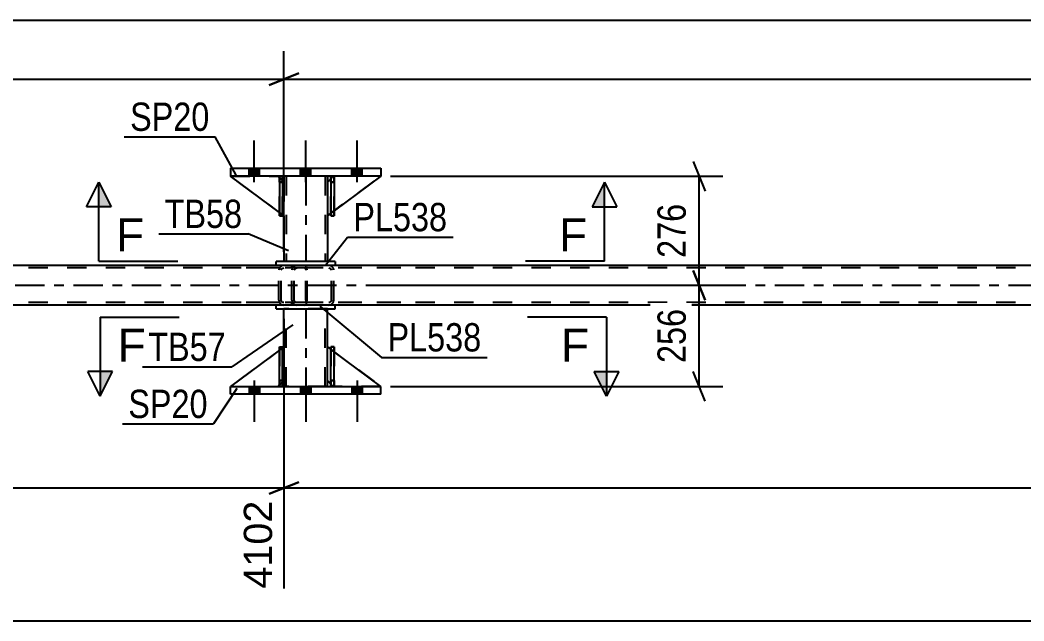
# Model space of a CAD drawing. Header units: millimetres. Extents: x 0 to 841, y 0 to 594.
# Drawn here: x 156.9 to 258.5, y 200.7 to 261.5 of the extents above; entities that cross this region are included whole.
import ezdxf

# ---------------------------------------------------------------- set-up
doc = ezdxf.new("R2010")
doc.units = ezdxf.units.MM
doc.linetypes.add('DXK_LINE_DOT2', pattern=[3.9198, 1.9599, -1.9599])
doc.linetypes.add('DXK_LINE_DOT3', pattern=[5.9187, 2.979, -0.9799, 0.9799, -0.9799])
doc.styles.add('Arial', font='ARIAL.TTF', dxfattribs={"height": 0.2})
doc.styles.add('Arial Narrow', font='ARIALN.TTF', dxfattribs={"height": 0.2})

# ---------------------------------------------------------------- blocks, each defined once
blk = doc.blocks.new('Bolt-318895945-3382 - 3225')
at = {"linetype": 'Continuous'}
for points in [[(180.08, 223.6), (181.12, 223.6), (181.12, 224.4), (180.08, 224.4)], [(180.08, 223.6), (181.12, 223.6), (181.12, 224.4), (180.08, 224.4)], [(180.08, 223.6), (181.12, 223.6), (181.12, 224.4), (180.08, 224.4)], [(185.28, 223.6), (186.32, 223.6), (186.32, 224.4), (185.28, 224.4)], [(185.28, 223.6), (186.32, 223.6), (186.32, 224.4), (185.28, 224.4)], [(190.48, 223.6), (191.52, 223.6), (191.52, 224.4), (190.48, 224.4)], [(190.48, 223.6), (191.52, 223.6), (191.52, 224.4), (190.48, 224.4)], [(190.48, 223.6), (191.52, 223.6), (191.52, 224.4), (190.48, 224.4)]]:
    blk.add_hatch(color=1, dxfattribs=at).paths.add_polyline_path(points)
at = {"color": 1, "linetype": 'Continuous'}
for p, q in [((180.6, 225), (180.6, 220.8)), ((180.6, 225), (180.6, 220.8)), ((180.6, 225), (180.6, 220.8)), ((185.8, 225), (185.8, 220.8)), ((185.8, 225), (185.8, 220.8)), ((191, 225), (191, 220.8)), ((191, 225), (191, 220.8)), ((191, 225), (191, 220.8)), ((180.08, 224.4), (180.08, 223.6)), ((180.08, 224.4), (180.08, 223.6)), ((180.08, 224.4), (180.08, 223.6)), ((181.12, 224.4), (181.12, 223.6)), ((181.12, 224.4), (181.12, 223.6)), ((181.12, 224.4), (181.12, 223.6)), ((185.28, 224.4), (185.28, 223.6)), ((185.28, 224.4), (185.28, 223.6)), ((186.32, 224.4), (186.32, 223.6)), ((186.32, 224.4), (186.32, 223.6)), ((190.48, 224.4), (190.48, 223.6)), ((190.48, 224.4), (190.48, 223.6)), ((190.48, 224.4), (190.48, 223.6)), ((191.52, 224.4), (191.52, 223.6)), ((191.52, 224.4), (191.52, 223.6)), ((191.52, 224.4), (191.52, 223.6))]:
    blk.add_line(p, q, dxfattribs=at)
blk = doc.blocks.new('Part-318895945-3293 - 3225')
at = {"color": 2, "linetype": 'Continuous'}
for p, q in [((188.35, 224.4), (188.35, 228.4)), ((188.35, 228.4), (188.67, 228.4)), ((188.67, 224.4), (188.67, 228.4)), ((188.35, 224.4), (188.35, 224.4)), ((188.67, 224.4), (188.35, 224.4))]:
    blk.add_line(p, q, dxfattribs=at)
at = {"color": 7, "linetype": 'DXK_LINE_DOT2'}
for p, q in [((188.35, 228.4), (188.35, 225)), ((188.67, 225), (188.67, 228.4)), ((188.35, 225), (188.35, 224.4)), ((188.35, 225), (188.67, 225)), ((188.67, 224.4), (188.67, 225)), ((188.35, 224.4), (188.35, 224.4)), ((188.35, 224.4), (188.35, 224.4)), ((188.67, 224.4), (188.67, 224.4))]:
    blk.add_line(p, q, dxfattribs=at)
blk = doc.blocks.new('Part-318895945-3355 - 3225')
at = {"color": 2, "linetype": 'Continuous'}
for p, q in [((178.2, 246.48), (178.2, 245.68)), ((178.2, 246.48), (193.4, 246.48)), ((193.4, 246.48), (193.4, 245.68)), ((193.4, 245.68), (178.2, 245.68))]:
    blk.add_line(p, q, dxfattribs=at)
blk = doc.blocks.new('Part-318895945-3368 - 3225')
at = {"color": 7, "linetype": 'DXK_LINE_DOT2'}
for p, q in [((188, 225), (188, 228.4)), ((188, 228.4), (193.4, 224.4)), ((188.6, 224.4), (188, 225)), ((193.4, 224.4), (188.6, 224.4))]:
    blk.add_line(p, q, dxfattribs=at)
blk = doc.blocks.new('Part-318895945-3270 - 3225')
at = {"color": 2, "linetype": 'Continuous'}
for p, q in [((183.6, 228.4), (183.6, 232.24)), ((188, 228.4), (188, 232.24)), ((183.6, 224.4), (183.6, 225)), ((188, 224.4), (188, 225))]:
    blk.add_line(p, q, dxfattribs=at)
at = {"color": 7, "linetype": 'DXK_LINE_DOT2'}
for p, q in [((188, 232.24), (183.6, 232.24)), ((183.84, 224.4), (183.84, 232.24)), ((187.76, 224.4), (187.76, 232.24)), ((183.6, 225), (183.6, 228.4)), ((188, 225), (188, 228.4)), ((188, 224.4), (183.6, 224.4))]:
    blk.add_line(p, q, dxfattribs=at)
at = {"color": 7, "linetype": 'DXK_LINE_DOT3'}
blk.add_line((185.8, 232.24), (185.8, 224.4), dxfattribs=at)
blk = doc.blocks.new('Part-318895945-3275 - 3225')
at = {"color": 2, "linetype": 'Continuous'}
for p, q in [((188.8, 232.64), (182.8, 232.64)), ((182.8, 232.24), (182.8, 232.64)), ((182.8, 232.24), (188.8, 232.24)), ((188.8, 232.24), (188.8, 232.64))]:
    blk.add_line(p, q, dxfattribs=at)
blk = doc.blocks.new('Part-318895945-3367 - 3225')
at = {"color": 7, "linetype": 'DXK_LINE_DOT2'}
for p, q in [((188.35, 245.08), (188.35, 245.68)), ((188.35, 245.68), (188.35, 245.68)), ((188.35, 245.68), (188.35, 241.68)), ((188.35, 245.68), (188.67, 245.68)), ((188.35, 241.68), (188.35, 245.08)), ((188.35, 245.08), (188.67, 245.08)), ((188.67, 245.68), (188.67, 245.08)), ((188.67, 241.68), (188.67, 245.68)), ((188.67, 245.08), (188.67, 241.68)), ((188.35, 241.68), (188.67, 241.68))]:
    blk.add_line(p, q, dxfattribs=at)
blk = doc.blocks.new('Part-318895945-3288 - 3225')
at = {"color": 7, "linetype": 'DXK_LINE_DOT2'}
for p, q in [((188.6, 245.68), (188, 245.08)), ((188, 241.68), (193.4, 245.68)), ((188, 245.08), (188, 241.68)), ((193.4, 245.68), (188.6, 245.68))]:
    blk.add_line(p, q, dxfattribs=at)
blk = doc.blocks.new('Part-318895945-3289 - 3225')
at = {"color": 2, "linetype": 'Continuous'}
for p, q in [((188.35, 245.43), (188, 245.08)), ((188, 245.08), (188, 241.68)), ((193.4, 245.68), (188.67, 242.18)), ((188, 241.68), (188.35, 241.94))]:
    blk.add_line(p, q, dxfattribs=at)
at = {"color": 7, "linetype": 'DXK_LINE_DOT2'}
for p, q in [((188.6, 245.68), (188.35, 245.43)), ((193.4, 245.68), (188.6, 245.68)), ((193.4, 245.68), (193.4, 245.68)), ((193.4, 245.68), (193.4, 245.68)), ((188.67, 242.18), (188.35, 241.94))]:
    blk.add_line(p, q, dxfattribs=at)
blk = doc.blocks.new('Part-318895945-3361 - 3225')
at = {"color": 2, "linetype": 'Continuous'}
for p, q in [((188.8, 237.04), (182.8, 237.04)), ((182.8, 236.64), (182.8, 237.04)), ((188.8, 237.04), (188.8, 236.64)), ((188.8, 236.64), (182.8, 236.64))]:
    blk.add_line(p, q, dxfattribs=at)
blk = doc.blocks.new('Part-318895945-3302 - 3225')
at = {"color": 7, "linetype": 'DXK_LINE_DOT2'}
for p, q in [((188.67, 228.4), (188.35, 228.4)), ((188.35, 225), (188.35, 228.4)), ((188.35, 228.4), (188.35, 224.4)), ((188.67, 228.4), (188.67, 225)), ((188.67, 224.4), (188.67, 228.4)), ((188.67, 225), (188.35, 225)), ((188.35, 224.4), (188.35, 225)), ((188.67, 225), (188.67, 224.4)), ((188.67, 224.4), (188.35, 224.4)), ((188.67, 224.4), (188.67, 224.4))]:
    blk.add_line(p, q, dxfattribs=at)
blk = doc.blocks.new('Part-318895945-3305 - 3225')
at = {"color": 7, "linetype": 'DXK_LINE_DOT2'}
for p, q in [((184.44, 236.34), (184.4, 236.16)), ((184.4, 233.12), (184.4, 236.16)), ((184.65, 236.16), (184.67, 236.25)), ((184.65, 233.12), (184.65, 236.16)), ((184.67, 236.25), (184.73, 236.33)), ((184.91, 236.64), (184.71, 236.6)), ((184.73, 236.33), (184.81, 236.38)), ((184.81, 236.38), (184.91, 236.4)), ((195.42, 236.64), (184.91, 236.64)), ((195.42, 236.4), (184.91, 236.4)), ((188.34, 236.6), (188.14, 236.64)), ((188.14, 236.4), (188.24, 236.38)), ((188.24, 236.38), (188.32, 236.33)), ((188.32, 236.33), (188.38, 236.25)), ((188.38, 236.25), (188.4, 236.16)), ((188.4, 233.12), (188.4, 236.16)), ((188.65, 236.16), (188.62, 236.34)), ((188.65, 233.12), (188.65, 236.16)), ((184.4, 233.12), (184.44, 232.93)), ((184.67, 233.02), (184.65, 233.12)), ((184.73, 232.95), (184.67, 233.02)), ((184.81, 232.89), (184.73, 232.95)), ((184.91, 232.88), (184.81, 232.89)), ((195.42, 232.88), (184.91, 232.88)), ((188.24, 232.89), (188.14, 232.88)), ((188.32, 232.95), (188.24, 232.89)), ((188.38, 233.02), (188.32, 232.95)), ((188.4, 233.12), (188.38, 233.02)), ((188.62, 232.93), (188.65, 233.12)), ((184.71, 232.67), (184.91, 232.64)), ((195.42, 232.64), (184.91, 232.64)), ((188.14, 232.64), (188.34, 232.67))]:
    blk.add_line(p, q, dxfattribs=at)
for centre, start, end in [((184.89, 236.13), 110.7583, 155.68), ((188.16, 236.13), 24.32, 69.2417), ((184.89, 233.14), 204.32, 249.2417), ((188.16, 233.14), 290.7583, 335.68)]:
    blk.add_arc(centre, 0.496, start, end, dxfattribs=at)
blk = doc.blocks.new('Part-318895945-3377 - 3225')
at = {"color": 2, "linetype": 'Continuous'}
for p, q in [((183.6, 245.68), (183.6, 245.08)), ((188, 245.68), (188, 245.08)), ((183.6, 241.68), (183.6, 237.04)), ((188, 241.68), (188, 237.04))]:
    blk.add_line(p, q, dxfattribs=at)
at = {"color": 7, "linetype": 'DXK_LINE_DOT2'}
for p, q in [((188, 245.68), (183.6, 245.68)), ((183.6, 245.08), (183.6, 241.68)), ((183.84, 245.68), (183.84, 237.04)), ((187.76, 245.68), (187.76, 237.04)), ((188, 245.08), (188, 241.68)), ((188, 237.04), (183.6, 237.04))]:
    blk.add_line(p, q, dxfattribs=at)
at = {"color": 7, "linetype": 'DXK_LINE_DOT3'}
blk.add_line((185.8, 245.68), (185.8, 237.04), dxfattribs=at)
blk = doc.blocks.new('Part-318895945-3310 - 3225')
at = {"color": 2, "linetype": 'Continuous'}
for p, q in [((178.2, 223.6), (178.2, 224.4)), ((178.2, 224.4), (193.4, 224.4)), ((193.4, 223.6), (193.4, 224.4)), ((193.4, 223.6), (178.2, 223.6))]:
    blk.add_line(p, q, dxfattribs=at)
blk = doc.blocks.new('Part-318895945-3424 - 3225')
at = {"color": 7, "linetype": 'DXK_LINE_DOT2'}
for p, q in [((183.15, 245.08), (183.15, 245.68)), ((183.15, 245.68), (183.15, 245.68)), ((183.15, 245.68), (183.15, 241.68)), ((183.15, 245.68), (183.47, 245.68)), ((183.15, 241.68), (183.15, 245.08)), ((183.15, 245.08), (183.47, 245.08)), ((183.47, 245.68), (183.47, 245.08)), ((183.47, 241.68), (183.47, 245.68)), ((183.47, 245.08), (183.47, 241.68)), ((183.15, 241.68), (183.47, 241.68))]:
    blk.add_line(p, q, dxfattribs=at)
blk = doc.blocks.new('Part-318895945-3344 - 3225')
at = {"color": 2, "linetype": 'Continuous'}
for p, q in [((183.15, 224.4), (183.15, 228.4)), ((183.15, 228.4), (183.47, 228.4)), ((183.47, 224.4), (183.47, 228.4)), ((183.15, 224.4), (183.15, 224.4)), ((183.47, 224.4), (183.15, 224.4))]:
    blk.add_line(p, q, dxfattribs=at)
at = {"color": 7, "linetype": 'DXK_LINE_DOT2'}
for p, q in [((183.15, 228.4), (183.15, 225)), ((183.47, 225), (183.47, 228.4)), ((183.15, 225), (183.15, 224.4)), ((183.15, 225), (183.47, 225)), ((183.47, 224.4), (183.47, 225)), ((183.15, 224.4), (183.15, 224.4)), ((183.15, 224.4), (183.15, 224.4)), ((183.47, 224.4), (183.47, 224.4))]:
    blk.add_line(p, q, dxfattribs=at)
blk = doc.blocks.new('Part-318895945-3366 - 3225')
at = {"color": 2, "linetype": 'Continuous'}
for p, q in [((182.8, 236.64), (91.26, 236.64)), ((523.34, 236.64), (188.8, 236.64)), ((182.8, 232.64), (91.26, 232.64)), ((353.07, 232.64), (188.8, 232.64))]:
    blk.add_line(p, q, dxfattribs=at)
at = {"color": 7, "linetype": 'DXK_LINE_DOT2'}
for p, q in [((665.33, 236.4), (91.26, 236.4)), ((188.8, 236.64), (182.8, 236.64)), ((665.33, 232.88), (91.26, 232.88)), ((188.8, 232.64), (182.8, 232.64))]:
    blk.add_line(p, q, dxfattribs=at)
at = {"color": 7, "linetype": 'DXK_LINE_DOT3'}
blk.add_line((91.26, 234.64), (665.33, 234.64), dxfattribs=at)
blk = doc.blocks.new('Part-318895945-3369 - 3225')
at = {"color": 2, "linetype": 'Continuous'}
for p, q in [((188, 225), (188, 228.4)), ((188, 228.4), (188.35, 228.13)), ((193.4, 224.4), (188.67, 227.9)), ((188.35, 224.64), (188, 225))]:
    blk.add_line(p, q, dxfattribs=at)
at = {"color": 7, "linetype": 'DXK_LINE_DOT2'}
for p, q in [((188.67, 227.9), (188.35, 228.13)), ((188.35, 224.64), (188.6, 224.4)), ((188.6, 224.4), (193.4, 224.4))]:
    blk.add_line(p, q, dxfattribs=at)
blk = doc.blocks.new('Part-318895945-3406 - 3225')
at = {"color": 2, "linetype": 'Continuous'}
for p, q in [((188.67, 245.68), (188.35, 245.68)), ((188.35, 245.68), (188.35, 241.68)), ((188.67, 245.68), (188.67, 245.68)), ((188.67, 245.68), (188.67, 241.68)), ((188.67, 241.68), (188.35, 241.68))]:
    blk.add_line(p, q, dxfattribs=at)
at = {"color": 7, "linetype": 'DXK_LINE_DOT2'}
for p, q in [((188.35, 245.68), (188.35, 245.08)), ((188.35, 245.68), (188.35, 245.68)), ((188.67, 245.08), (188.35, 245.08)), ((188.35, 245.08), (188.35, 241.68)), ((188.67, 245.08), (188.67, 245.68)), ((188.67, 245.68), (188.67, 245.68)), ((188.67, 241.68), (188.67, 245.08))]:
    blk.add_line(p, q, dxfattribs=at)
blk = doc.blocks.new('Part-318895945-3407 - 3225')
at = {"color": 7, "linetype": 'DXK_LINE_DOT2'}
for p, q in [((183.6, 228.4), (178.2, 224.4)), ((183.6, 225), (183.6, 228.4)), ((183.6, 228.4), (183.6, 225)), ((183, 224.4), (183.6, 225)), ((183.6, 225), (183, 224.4)), ((183.6, 225), (183.6, 225)), ((178.2, 224.4), (183, 224.4))]:
    blk.add_line(p, q, dxfattribs=at)
blk = doc.blocks.new('Part-318895945-3408 - 3225')
at = {"color": 2, "linetype": 'Continuous'}
for p, q in [((183.15, 228.06), (178.2, 224.4)), ((183.6, 228.4), (183.47, 228.3)), ((183.6, 225), (183.6, 228.4)), ((183.6, 225), (183.47, 224.87)), ((183.6, 225), (183.6, 225)), ((183.15, 224.55), (183, 224.4))]:
    blk.add_line(p, q, dxfattribs=at)
at = {"color": 7, "linetype": 'DXK_LINE_DOT2'}
for p, q in [((183.47, 228.3), (183.15, 228.06)), ((183.6, 225), (183.6, 228.4)), ((183.6, 225), (183, 224.4)), ((183.47, 224.87), (183.15, 224.55)), ((178.2, 224.4), (178.2, 224.4)), ((178.2, 224.4), (183, 224.4))]:
    blk.add_line(p, q, dxfattribs=at)
blk = doc.blocks.new('Part-318895945-3409 - 3225')
at = {"color": 7, "linetype": 'DXK_LINE_DOT2'}
for p, q in [((183.15, 228.4), (183.47, 228.4)), ((183.15, 225), (183.15, 228.4)), ((183.15, 228.4), (183.15, 224.4)), ((183.47, 228.4), (183.47, 225)), ((183.47, 224.4), (183.47, 228.3)), ((183.47, 225), (183.15, 225)), ((183.15, 224.4), (183.15, 225)), ((183.47, 225), (183.47, 224.4)), ((183.47, 224.4), (183.15, 224.4)), ((183.47, 224.4), (183.47, 224.4))]:
    blk.add_line(p, q, dxfattribs=at)
blk = doc.blocks.new('Bolt-318895945-3415 - 3225')
at = {"linetype": 'Continuous'}
for points in [[(181.12, 246.48), (180.08, 246.48), (180.08, 245.68), (181.12, 245.68)], [(181.12, 246.48), (180.08, 246.48), (180.08, 245.68), (181.12, 245.68)], [(181.12, 246.48), (180.08, 246.48), (180.08, 245.68), (181.12, 245.68)], [(186.32, 246.48), (185.28, 246.48), (185.28, 245.68), (186.32, 245.68)], [(186.32, 246.48), (185.28, 246.48), (185.28, 245.68), (186.32, 245.68)], [(191.52, 246.48), (190.48, 246.48), (190.48, 245.68), (191.52, 245.68)], [(191.52, 246.48), (190.48, 246.48), (190.48, 245.68), (191.52, 245.68)], [(191.52, 246.48), (190.48, 246.48), (190.48, 245.68), (191.52, 245.68)]]:
    blk.add_hatch(color=1, dxfattribs=at).paths.add_polyline_path(points)
at = {"color": 1, "linetype": 'Continuous'}
for p, q in [((180.6, 245.08), (180.6, 249.28)), ((180.6, 245.08), (180.6, 249.28)), ((180.6, 245.08), (180.6, 249.28)), ((185.8, 245.08), (185.8, 249.28)), ((185.8, 245.08), (185.8, 249.28)), ((191, 245.08), (191, 249.28)), ((191, 245.08), (191, 249.28)), ((191, 245.08), (191, 249.28)), ((180.08, 245.68), (180.08, 246.48)), ((180.08, 245.68), (180.08, 246.48)), ((180.08, 245.68), (180.08, 246.48)), ((181.12, 245.68), (181.12, 246.48)), ((181.12, 245.68), (181.12, 246.48)), ((181.12, 245.68), (181.12, 246.48)), ((185.28, 245.68), (185.28, 246.48)), ((185.28, 245.68), (185.28, 246.48)), ((186.32, 245.68), (186.32, 246.48)), ((186.32, 245.68), (186.32, 246.48)), ((190.48, 245.68), (190.48, 246.48)), ((190.48, 245.68), (190.48, 246.48)), ((190.48, 245.68), (190.48, 246.48)), ((191.52, 245.68), (191.52, 246.48)), ((191.52, 245.68), (191.52, 246.48)), ((191.52, 245.68), (191.52, 246.48))]:
    blk.add_line(p, q, dxfattribs=at)
blk = doc.blocks.new('Part-318895945-3423 - 3225')
at = {"color": 2, "linetype": 'Continuous'}
for p, q in [((183.15, 242.01), (178.2, 245.68)), ((183.15, 245.52), (183, 245.68)), ((183.6, 245.08), (183.47, 245.2)), ((183.6, 245.08), (183.6, 245.08)), ((183.6, 241.68), (183.6, 245.08)), ((183.47, 241.77), (183.6, 241.68)), ((183.6, 241.68), (183.6, 241.68))]:
    blk.add_line(p, q, dxfattribs=at)
at = {"color": 7, "linetype": 'DXK_LINE_DOT2'}
for p, q in [((183, 245.68), (178.2, 245.68)), ((178.2, 245.68), (178.2, 245.68)), ((183, 245.68), (183.6, 245.08)), ((183.47, 245.2), (183.15, 245.52)), ((183.6, 245.08), (183.6, 241.68)), ((183.47, 241.77), (183.15, 242.01))]:
    blk.add_line(p, q, dxfattribs=at)
blk = doc.blocks.new('Part-318895945-3435 - 3225')
at = {"color": 2, "linetype": 'Continuous'}
for p, q in [((183.47, 245.68), (183.15, 245.68)), ((183.15, 245.68), (183.15, 241.68)), ((183.47, 245.68), (183.47, 245.68)), ((183.47, 245.68), (183.47, 241.68)), ((183.47, 241.68), (183.15, 241.68))]:
    blk.add_line(p, q, dxfattribs=at)
at = {"color": 7, "linetype": 'DXK_LINE_DOT2'}
for p, q in [((183.15, 245.68), (183.15, 245.08)), ((183.15, 245.68), (183.15, 245.68)), ((183.47, 245.08), (183.15, 245.08)), ((183.15, 245.08), (183.15, 241.68)), ((183.47, 245.08), (183.47, 245.68)), ((183.47, 245.68), (183.47, 245.68)), ((183.47, 241.68), (183.47, 245.08))]:
    blk.add_line(p, q, dxfattribs=at)
blk = doc.blocks.new('Part-318895945-3453 - 3225')
at = {"color": 7, "linetype": 'DXK_LINE_DOT2'}
for p, q in [((185.67, 236.64), (177.35, 236.64)), ((185.67, 236.4), (177.35, 236.4)), ((183.12, 236.34), (183.08, 236.16)), ((183.08, 233.12), (183.08, 236.16)), ((183.33, 236.16), (183.35, 236.25)), ((183.33, 233.12), (183.33, 236.16)), ((183.35, 236.25), (183.4, 236.33)), ((183.58, 236.64), (183.39, 236.6)), ((183.4, 236.33), (183.49, 236.38)), ((183.49, 236.38), (183.58, 236.4)), ((184.4, 236.4), (184.4, 236.64)), ((185.78, 236.6), (185.67, 236.64)), ((185.67, 236.4), (185.73, 236.38)), ((185.73, 236.38), (185.77, 236.33)), ((185.77, 236.33), (185.8, 236.25)), ((185.87, 236.5), (185.78, 236.6)), ((185.8, 236.25), (185.81, 236.16)), ((185.81, 233.12), (185.81, 236.16)), ((185.92, 236.34), (185.87, 236.5)), ((185.94, 236.16), (185.92, 236.34)), ((185.94, 233.12), (185.94, 236.16)), ((185.67, 232.88), (177.35, 232.88)), ((183.08, 233.12), (183.12, 232.93)), ((183.35, 233.02), (183.33, 233.12)), ((183.4, 232.95), (183.35, 233.02)), ((183.49, 232.89), (183.4, 232.95)), ((183.58, 232.88), (183.49, 232.89)), ((184.4, 232.67), (184.4, 232.88)), ((185.73, 232.89), (185.67, 232.88)), ((185.77, 232.95), (185.73, 232.89)), ((185.8, 233.02), (185.77, 232.95)), ((185.81, 233.12), (185.8, 233.02)), ((185.87, 232.78), (185.92, 232.93)), ((185.92, 232.93), (185.94, 233.12)), ((185.67, 232.64), (177.35, 232.64)), ((183.39, 232.67), (183.58, 232.64)), ((184.4, 232.64), (184.4, 232.67)), ((185.67, 232.64), (185.78, 232.67)), ((185.78, 232.67), (185.87, 232.78))]:
    blk.add_line(p, q, dxfattribs=at)
for centre, start, end in [((183.57, 236.14), 111.1941, 156.1506), ((183.57, 233.13), 203.8494, 248.8059)]:
    blk.add_arc(centre, 0.492, start, end, dxfattribs=at)
blk = doc.blocks.new('Part-318895945-3462 - 3225')
at = {"color": 7, "linetype": 'DXK_LINE_DOT2'}
for p, q in [((183.6, 241.68), (178.2, 245.68)), ((178.2, 245.68), (183, 245.68)), ((183, 245.68), (183.6, 245.08)), ((183.6, 245.08), (183, 245.68)), ((183.6, 245.08), (183.6, 241.68)), ((183.6, 245.08), (183.6, 245.08)), ((183.6, 245.08), (183.6, 241.68))]:
    blk.add_line(p, q, dxfattribs=at)
blk = doc.blocks.new('StraightDimension-318895945-3468 - 3225')
at = {"color": 7, "linetype": 'Continuous'}
for p, q in [((225.04, 247.18), (226.24, 244.18)), ((194.4, 245.68), (228.04, 245.68)), ((225.64, 234.64), (225.64, 245.68)), ((226.24, 233.14), (225.04, 236.14)), ((194.4, 234.64), (228.04, 234.64))]:
    blk.add_line(p, q, dxfattribs=at)
at = {"color": 0}
blk.add_wipeout([(224.89, 243.5), (220.69, 243.5), (220.69, 236.81), (224.89, 236.81)], dxfattribs=at)
at = {"color": 3, "style": 'Arial Narrow'}
blk.add_text('276', height=2.863, rotation=90.0002, dxfattribs=at).set_placement((224.29, 237.41))
blk = doc.blocks.new('StraightDimension-318895945-3496 - 3225')
at = {"color": 7, "linetype": 'Continuous'}
for p, q in [((225.04, 236.14), (226.24, 233.14)), ((194.4, 234.64), (228.04, 234.64)), ((225.64, 224.4), (225.64, 234.64)), ((226.24, 222.9), (225.04, 225.9)), ((194.4, 224.4), (228.04, 224.4))]:
    blk.add_line(p, q, dxfattribs=at)
at = {"color": 0}
blk.add_wipeout([(224.89, 232.86), (220.69, 232.86), (220.69, 226.17), (224.89, 226.17)], dxfattribs=at)
at = {"color": 3, "style": 'Arial Narrow'}
blk.add_text('256', height=2.863, rotation=90.0002, dxfattribs=at).set_placement((224.29, 226.77))
blk = doc.blocks.new('StraightDimension-318895945-3535 - 3225')
at = {"color": 7, "linetype": 'Continuous'}
blk.add_line((82.64, 261.48), (673.95, 261.48), dxfattribs=at)
blk = doc.blocks.new('StraightDimension-318895945-3573 - 3225')
at = {"color": 7, "linetype": 'Continuous'}
for p, q in [((183.6, 238.04), (183.6, 258.35)), ((82, 255.5), (183.6, 255.5)), ((182.1, 254.9), (185.1, 256.1))]:
    blk.add_line(p, q, dxfattribs=at)
blk = doc.blocks.new('StraightDimension-318895945-3589 - 3225')
at = {"color": 7, "linetype": 'Continuous'}
for p, q in [((183.6, 238.04), (183.6, 258.35)), ((185.1, 256.1), (182.1, 254.9)), ((183.6, 255.5), (353.87, 255.5))]:
    blk.add_line(p, q, dxfattribs=at)
blk = doc.blocks.new('StraightDimension-318895945-3645 - 3225')
at = {"color": 7, "linetype": 'Continuous'}
for p, q in [((183.6, 231.24), (183.6, 203.93)), ((185.1, 214.72), (182.1, 213.52)), ((183.6, 214.12), (353.87, 214.12))]:
    blk.add_line(p, q, dxfattribs=at)
blk = doc.blocks.new('StraightDimension-318895945-3655 - 3225')
at = {"color": 7, "linetype": 'Continuous'}
for p, q in [((183.6, 231.24), (183.6, 203.93)), ((182.1, 213.52), (185.1, 214.72)), ((82.64, 214.12), (183.6, 214.12))]:
    blk.add_line(p, q, dxfattribs=at)
at = {"color": 0, "linetype": 'Continuous'}
blk.add_wipeout([(183, 213.42), (178.8, 213.42), (178.8, 203.33), (183, 203.33)], dxfattribs=at)
at = {"color": 3, "linetype": 'Continuous', "style": 'Arial'}
blk.add_text('4102', height=2.865, rotation=90.0002, dxfattribs=at).set_placement((182.4, 203.93))
blk = doc.blocks.new('StraightDimension-318895945-3666 - 3225')
at = {"color": 7, "linetype": 'Continuous'}
blk.add_line((82, 200.66), (674.59, 200.66), dxfattribs=at)
blk = doc.blocks.new('Mark-318895945-3266 - 3225')
at = {"color": 30, "linetype": 'Continuous'}
for p in [(184.49, 230.65), (169.26, 226.37)]:
    blk.add_line(p, (178.32, 226.37), dxfattribs=at)
at = {"color": 0}
blk.add_wipeout([(177.72, 226.97), (177.72, 229.97), (169.86, 229.97), (169.86, 226.97)], dxfattribs=at)
blk.add_wipeout([(177.72, 226.97), (177.72, 229.97), (169.86, 229.97), (169.86, 226.97)], dxfattribs=at)
at = {"color": 3, "style": 'Arial Narrow'}
blk.add_text('TB57', height=2.863, dxfattribs=at).set_placement((169.86, 226.97))
blk = doc.blocks.new('Mark-318895945-3271 - 3225')
at = {"color": 30, "linetype": 'Continuous'}
for p, q in [((187.22, 232.54), (193.49, 227.34)), ((193.49, 227.34), (204.19, 227.34))]:
    blk.add_line(p, q, dxfattribs=at)
at = {"color": 0}
blk.add_wipeout([(203.59, 227.94), (203.59, 230.94), (194.09, 230.94), (194.09, 227.94)], dxfattribs=at)
blk.add_wipeout([(203.59, 227.94), (203.59, 230.94), (194.09, 230.94), (194.09, 227.94)], dxfattribs=at)
at = {"color": 3, "style": 'Arial Narrow'}
blk.add_text('PL538', height=2.863, dxfattribs=at).set_placement((194.09, 227.94))
blk = doc.blocks.new('Mark-318895945-3373 - 3225')
at = {"color": 30, "linetype": 'Continuous'}
for p in [(170.92, 239.84), (184.05, 238.12)]:
    blk.add_line(p, (179.98, 239.84), dxfattribs=at)
at = {"color": 0}
blk.add_wipeout([(179.38, 240.44), (179.38, 243.44), (171.52, 243.44), (171.52, 240.44)], dxfattribs=at)
blk.add_wipeout([(179.38, 240.44), (179.38, 243.44), (171.52, 243.44), (171.52, 240.44)], dxfattribs=at)
at = {"color": 3, "style": 'Arial Narrow'}
blk.add_text('TB58', height=2.863, dxfattribs=at).set_placement((171.52, 240.44))
blk = doc.blocks.new('Mark-318895945-3306 - 3225')
at = {"color": 30, "linetype": 'Continuous'}
for p in [(178.84, 224.18), (167.24, 220.6)]:
    blk.add_line(p, (176.48, 220.6), dxfattribs=at)
at = {"color": 0}
blk.add_wipeout([(175.88, 221.2), (175.88, 224.2), (167.84, 224.2), (167.84, 221.2)], dxfattribs=at)
blk.add_wipeout([(175.88, 221.2), (175.88, 224.2), (167.84, 224.2), (167.84, 221.2)], dxfattribs=at)
at = {"color": 3, "style": 'Arial Narrow'}
blk.add_text('SP20', height=2.863, dxfattribs=at).set_placement((167.84, 221.2))
blk = doc.blocks.new('Mark-318895945-3351 - 3225')
at = {"color": 30, "linetype": 'Continuous'}
for p in [(167.42, 249.67), (178.76, 245.79)]:
    blk.add_line(p, (176.65, 249.67), dxfattribs=at)
at = {"color": 0}
blk.add_wipeout([(176.05, 250.27), (176.05, 253.27), (168.02, 253.27), (168.02, 250.27)], dxfattribs=at)
blk.add_wipeout([(176.05, 250.27), (176.05, 253.27), (168.02, 253.27), (168.02, 250.27)], dxfattribs=at)
at = {"color": 3, "style": 'Arial Narrow'}
blk.add_text('SP20', height=2.863, dxfattribs=at).set_placement((168.02, 250.27))
blk = doc.blocks.new('Mark-318895945-3357 - 3225')
at = {"color": 30, "linetype": 'Continuous'}
for p, q in [((187.82, 236.68), (190.03, 239.51)), ((190.03, 239.51), (200.73, 239.51))]:
    blk.add_line(p, q, dxfattribs=at)
at = {"color": 0}
blk.add_wipeout([(200.13, 240.11), (200.13, 243.11), (190.63, 243.11), (190.63, 240.11)], dxfattribs=at)
blk.add_wipeout([(200.13, 240.11), (200.13, 243.11), (190.63, 243.11), (190.63, 240.11)], dxfattribs=at)
at = {"color": 3, "style": 'Arial Narrow'}
blk.add_text('PL538', height=2.863, dxfattribs=at).set_placement((190.63, 240.11))
blk = doc.blocks.new('SectionMark-318895945-3699 - 3225')
at = {"linetype": 'Continuous'}
for points in [[(166.1, 242.57), (164.85, 242.57), (164.85, 245.07)], [(216.06, 242.57), (214.81, 242.57), (216.06, 245.07)]]:
    blk.add_hatch(color=6, dxfattribs=at).paths.add_polyline_path(points)
at = {"color": 6, "linetype": 'Continuous'}
for p, q in [((163.6, 242.57), (164.85, 245.07)), ((164.85, 237.07), (164.85, 245.07)), ((164.85, 245.07), (166.1, 242.57)), ((216.06, 245.07), (214.81, 242.57)), ((216.06, 237.07), (216.06, 245.07)), ((216.06, 245.07), (217.31, 242.57)), ((166.1, 242.57), (163.6, 242.57)), ((214.81, 242.57), (217.31, 242.57)), ((164.85, 237.07), (172.85, 237.07)), ((216.06, 237.07), (208.06, 237.07))]:
    blk.add_line(p, q, dxfattribs=at)
at = {"color": 0, "linetype": 'Continuous'}
for points in [[(169.45, 238.07), (169.45, 241.57), (166.6, 241.57), (166.6, 238.07)], [(214.31, 238.07), (214.31, 241.57), (211.46, 241.57), (211.46, 238.07)]]:
    blk.add_wipeout(points, dxfattribs=at)
at = {"color": 3, "linetype": 'Continuous', "style": 'Arial'}
for p in [(166.6, 238.07), (211.46, 238.07)]:
    blk.add_text('F', height=3.34, dxfattribs=at).set_placement(p)
blk = doc.blocks.new('SectionMark-318895945-3707 - 3225')
at = {"linetype": 'Continuous'}
for points in [[(165, 225.9), (166.25, 225.9), (165, 223.4)], [(215, 225.9), (216.25, 225.9), (216.25, 223.4)]]:
    blk.add_hatch(color=6, dxfattribs=at).paths.add_polyline_path(points)
at = {"color": 6, "linetype": 'Continuous'}
for p, q in [((165, 231.4), (173, 231.4)), ((165, 231.4), (165, 223.4)), ((216.25, 231.4), (208.25, 231.4)), ((216.25, 231.4), (216.25, 223.4)), ((165, 223.4), (163.75, 225.9)), ((166.25, 225.9), (163.75, 225.9)), ((165, 223.4), (166.25, 225.9)), ((215, 225.9), (217.5, 225.9)), ((216.25, 223.4), (215, 225.9)), ((217.5, 225.9), (216.25, 223.4))]:
    blk.add_line(p, q, dxfattribs=at)
at = {"color": 0, "linetype": 'Continuous'}
for points in [[(169.6, 226.9), (169.6, 230.4), (166.75, 230.4), (166.75, 226.9)], [(214.5, 226.9), (214.5, 230.4), (211.65, 230.4), (211.65, 226.9)]]:
    blk.add_wipeout(points, dxfattribs=at)
at = {"color": 3, "linetype": 'Continuous', "style": 'Arial'}
for p in [(166.75, 226.9), (211.65, 226.9)]:
    blk.add_text('F', height=3.34, dxfattribs=at).set_placement(p)

msp = doc.modelspace()

# ---------------------------------------------------------------- block references
for name in ['Bolt-318895945-3415 - 3225', 'Part-318895945-3355 - 3225', 'Part-318895945-3423 - 3225', 'Part-318895945-3462 - 3225', 'Part-318895945-3424 - 3225', 'Part-318895945-3435 - 3225', 'Part-318895945-3377 - 3225', 'Part-318895945-3288 - 3225', 'Part-318895945-3289 - 3225', 'Part-318895945-3367 - 3225', 'Part-318895945-3406 - 3225', 'Part-318895945-3361 - 3225', 'Part-318895945-3366 - 3225', 'Part-318895945-3453 - 3225', 'Part-318895945-3305 - 3225', 'Part-318895945-3275 - 3225', 'Part-318895945-3270 - 3225', 'Part-318895945-3407 - 3225', 'Part-318895945-3408 - 3225', 'Part-318895945-3344 - 3225', 'Part-318895945-3409 - 3225', 'Part-318895945-3368 - 3225', 'Part-318895945-3369 - 3225', 'Part-318895945-3293 - 3225', 'Part-318895945-3302 - 3225', 'Bolt-318895945-3382 - 3225', 'Part-318895945-3310 - 3225']:
    msp.add_blockref(name, (0, 0))

# ---------------------------------------------------------------- next in the draw order: block references
msp.add_blockref('StraightDimension-318895945-3468 - 3225', (0, 0))

# ---------------------------------------------------------------- next in the draw order: block references
for name in ['StraightDimension-318895945-3535 - 3225', 'StraightDimension-318895945-3496 - 3225']:
    msp.add_blockref(name, (0, 0))

# ---------------------------------------------------------------- next in the draw order: block references
for name in ['StraightDimension-318895945-3573 - 3225', 'StraightDimension-318895945-3645 - 3225']:
    msp.add_blockref(name, (0, 0))

# ---------------------------------------------------------------- next in the draw order: block references
for name in ['StraightDimension-318895945-3589 - 3225', 'Mark-318895945-3351 - 3225', 'StraightDimension-318895945-3655 - 3225']:
    msp.add_blockref(name, (0, 0))

# ---------------------------------------------------------------- next in the draw order: block references
for name in ['Mark-318895945-3373 - 3225', 'Mark-318895945-3357 - 3225', 'StraightDimension-318895945-3666 - 3225']:
    msp.add_blockref(name, (0, 0))

# ---------------------------------------------------------------- next in the draw order: block references
for name in ['SectionMark-318895945-3699 - 3225', 'Mark-318895945-3271 - 3225', 'Mark-318895945-3266 - 3225', 'Mark-318895945-3306 - 3225']:
    msp.add_blockref(name, (0, 0))

# ---------------------------------------------------------------- next in the draw order: block references
msp.add_blockref('SectionMark-318895945-3707 - 3225', (0, 0))

doc.saveas('drawing.dxf')
